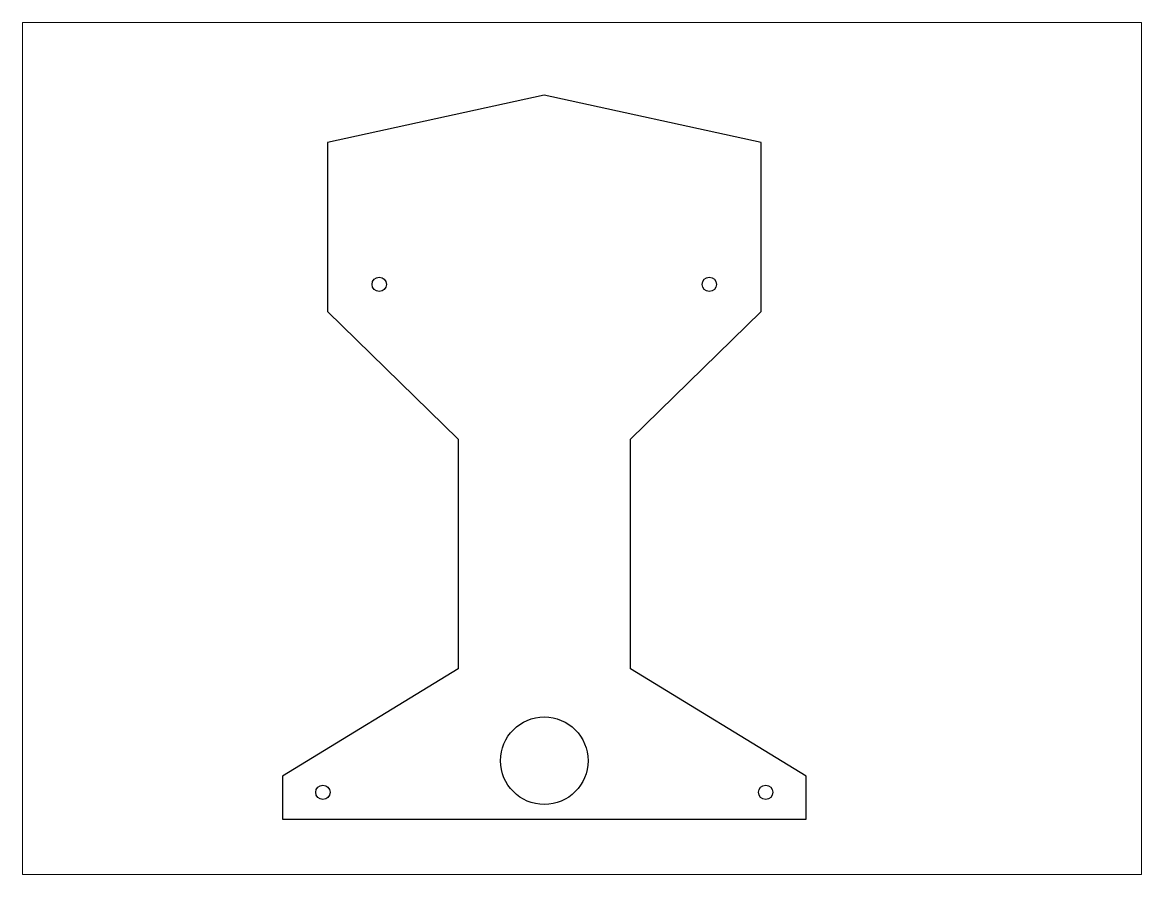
# Paper-space layout 'Presentación1' of a CAD drawing. Header units: inches. Extents: x 1.05 to 9.45, y 0.8 to 7.2.
# The model-space entities are those that its viewports show. They can reach past a viewport. Long polylines and large blocks are cut down to what shows.
import ezdxf

# ---------------------------------------------------------------- set-up
doc = ezdxf.new("R2010")
doc.units = ezdxf.units.IN
doc.header["$MEASUREMENT"] = 0
doc.layers.get('0').update_dxf_attribs({"true_color": 0xc2ced6})

msp = doc.modelspace()

# ---------------------------------------------------------------- linework, layer by layer
for p, q in [((494.65995, 378.36137, 2.6812), (421.65995, 378.36137, 2.6812)), ((421.65995, 378.36137, 2.6812), (421.65995, 372.36137, 2.6812)), ((494.65995, 372.36137, 2.6812), (494.65995, 378.36137, 2.6812)), ((421.65995, 372.36137, 2.6812), (446.15995, 357.36137, 2.6812)), ((470.15995, 357.36137, 2.6812), (494.65995, 372.36137, 2.6812)), ((446.15995, 357.36137, 2.6812), (446.15995, 325.36137, 2.6812)), ((470.15995, 325.36137, 2.6812), (470.15995, 357.36137, 2.6812)), ((446.15995, 325.36137, 2.6812), (427.93944, 307.5127, 2.6812)), ((488.38046, 307.5127, 2.6812), (470.15995, 325.36137, 2.6812)), ((427.93944, 307.5127, 2.6812), (427.93944, 283.98504, 2.6812)), ((488.38046, 283.98504, 2.6812), (488.38046, 307.5127, 2.6812)), ((427.93944, 283.98504, 2.6812), (458.15995, 277.36137, 2.6812)), ((458.15995, 277.36137, 2.6812), (488.38046, 283.98504, 2.6812))]:
    msp.add_line(p, q)
for centre, radius in [((458.15995, 370.18952, 2.6812), 6.1), ((427.29945, 374.59179, 2.6812), 1), ((489.02046, 374.59179, 2.6812), 1), ((435.15333, 303.74547, 2.6812), 1), ((481.16658, 303.74547, 2.6812), 1)]:
    msp.add_circle(centre, radius)

psp = doc.layouts.new('Presentación1')

# ---------------------------------------------------------------- viewports
at = {"layer": '0', "view_target_point": (452.90211, 326.64103), "view_twist_angle": 180}
psp.add_viewport(center=(5.25, 4), size=(8.4, 6.4), view_center_point=(0, 0), view_height=118.8676036, dxfattribs=at)

doc.saveas('drawing.dxf')
